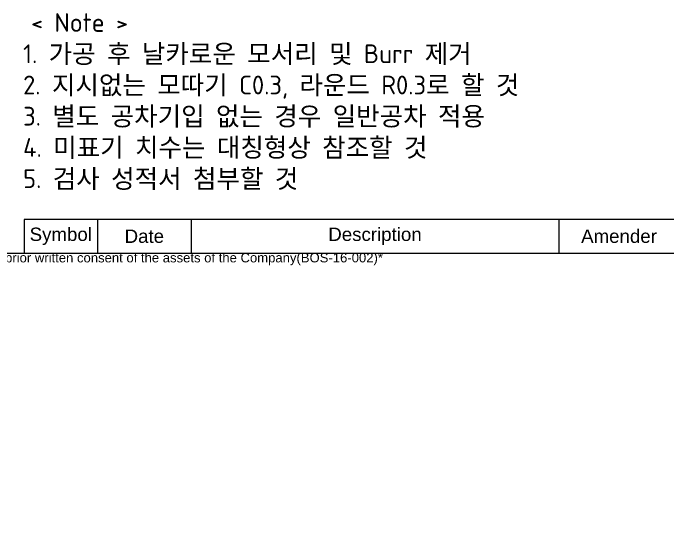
# Model space of a CAD drawing. Header units: millimetres. Extents: x 0 to 416, y -34 to 292.
# Drawn here: x 61.4 to 159.3, y -33.9 to 45.9 of the extents above; entities that cross this region are included whole.
import ezdxf
from ezdxf.entities.mleader import LeaderData, LeaderLine
from ezdxf.math import Vec2, Vec3

# ---------------------------------------------------------------- set-up
doc = ezdxf.new("R2010")
doc.units = ezdxf.units.MM
for name, color, linetype in [('Default', 7, 'Continuous'), ('Template', 7, 'Continuous'), ('기본', 7, 'Continuous')]:
    doc.layers.add(name, color=color, linetype=linetype)

msp = doc.modelspace()

# ---------------------------------------------------------------- linework, layer by layer
at = {"layer": 'Default', "color": 7, "linetype": 'Continuous'}
msp.add_line((63, 15), (63, 10), dxfattribs=at)
at = {"layer": 'Template', "color": 7, "linetype": 'Continuous'}
for p, q in [((161, 15), (63, 15)), ((74, 15), (74, 10)), ((88, 15), (88, 10)), ((143, 15), (143, 10)), ((10, 10), (411, 10))]:
    msp.add_line(p, q, dxfattribs=at)

# ---------------------------------------------------------------- texts
at = {"layer": 'Default', "char_height": 2, "attachment_point": 5}
for s, insert, width in [('{\\fArial|b0||i0||c0|p34;\\C7;\\H2.;\\W1.;Symbol}', (68.5, 12.5), 12.1), ('{\\fArial|b0||i0||c0|p34;\\C7;\\H2.;\\W1.;Description}', (115.5, 12.5), 60.5), ('{\\fArial|b0||i0||c0|p34;\\C7;\\H2.;\\W1.;Date}', (81, 12.5), 15.4), ('{\\fArial|b0||i0||c0|p34;\\C7;\\H2.;\\W1.;Amender}', (152, 12.5), 19.8)]:
    msp.add_mtext(s, dxfattribs=dict(at, insert=insert, width=width))
at = {"layer": '기본', "insert": (62.8664, 45.8476), "char_height": 3, "width": 89.806613, "attachment_point": 1}
msp.add_mtext('{\\fArial|b0||i0||c0|p34;\\C7;\\H3.;\\W1.; }{\\fSolid Edge ANSI|b1||i0||c0|p34;\\C7;\\H2.8;\\W1.;< Note >\\P}{\\fSolid Edge ANSI|b0||i0||c0|p34;\\C7;\\H2.8;\\W1.;1. 가공 후 날카로운 모서리 및 Burr 제거\\P}{\\fSolid Edge ANSI|b0||i0||c0|p34;\\C7;\\H2.8;\\W1.;2. 지시없는 모따기 C0.3, 라운드 R0.3로 할 것\\P}{\\fSolid Edge ANSI|b0||i0||c0|p34;\\C7;\\H2.8;\\W1.;3. 별도 공차기입 없는 경우 일반공차 적용\\P}{\\fSolid Edge ANSI|b0||i0||c0|p34;\\C7;\\H2.8;\\W1.;4. 미표기 치수는 대칭형상 참조할 것\\P}{\\fSolid Edge ANSI|b0||i0||c0|p34;\\C7;\\H2.8;\\W1.;5. 검사 성적서 첨부할 것\\P}', dxfattribs=at)

# ---------------------------------------------------------------- leaders
at = {"layer": 'Template', "color": 7, "linetype": 'Continuous'}
ml = msp.add_multileader_mtext('Standard', dxfattribs=at)
ml.set_content('{\\pxsm0.9;\\fArial|b0||i0||c0|p34;\\W1.;*This drawing is a copy and reprint prohibited without the prior written consent of the assets of the Company(BOS-16-002)*\\P}', color=7)
ml.set_leader_properties()
ml.build(insert=Vec2(0, 0))
ml.multileader.update_dxf_attribs({"text_left_attachment_type": 0, "text_right_attachment_type": 0, "dogleg_length": 0, "arrow_head_size": 0.2706})
ctx = ml.context
ctx.base_point, ctx.char_height, ctx.arrow_head_size, ctx.landing_gap_size = Vec3(10, 10), 1.4, 0.2706, 0.49
ctx.left_attachment, ctx.right_attachment = 0, 0
ctx.mtext.insert = Vec3(10.49, 10)

doc.saveas('drawing.dxf')
